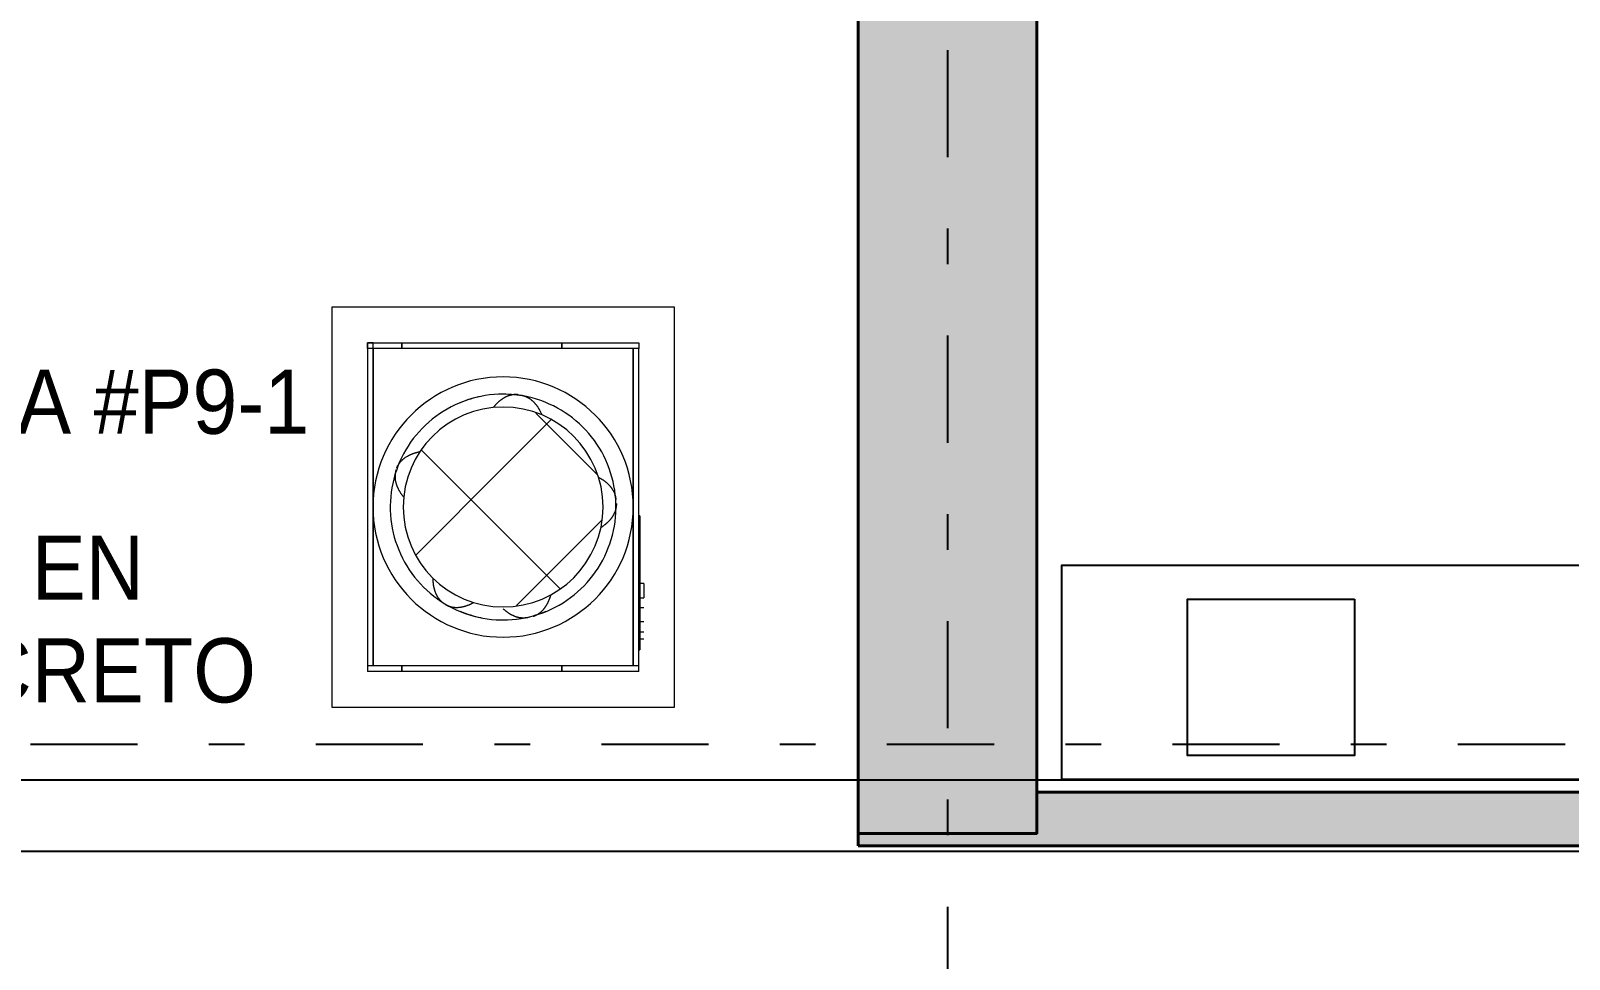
# Model space of a CAD drawing. Header units: millimetres. Extents: x 3781 to 4924, y 1639 to 1721.
# Drawn here: x 4776.64 to 4780.951, y 1649.9 to 1652.501 of the extents above; entities that cross this region are included whole.
import ezdxf

# ---------------------------------------------------------------- set-up
doc = ezdxf.new("R2010")
doc.units = ezdxf.units.MM
doc.linetypes.add('CENTER', pattern=[0.7, 0.3, -0.2, 0, -0.2])
doc.linetypes.add('HIDDEN JT', pattern=[0.0016, 0.001, -0.0006])
for name, color, linetype, lineweight in [('A-DETL-1', 253, 'HIDDEN JT', 9), ('A-FLOR', 251, 'Continuous', 9), ('Estructura', 6, 'Continuous', 40), ('G-ANNO-TEXT-1', 250, 'Continuous', 9), ('M-EQPM', 14, 'Continuous', 18), ('M-EQPM-4', 14, 'Continuous', 9), ('M-EQPM-IDEN', 250, 'Continuous', 9), ('Muro', 4, 'Continuous', 40)]:
    doc.layers.add(name, color=color, linetype=linetype, lineweight=lineweight)
for name, color, linetype in [('A-HATCH CONCRETO', 8, 'Continuous'), ('AMOBLAMIENTO', 1, 'Continuous'), ('AREA PARQUEO', 51, 'Continuous'), ('EJE-ESTRUCTURA', 1, 'CENTER'), ('HACHTCOLUMNA', 250, 'Continuous')]:
    doc.layers.add(name, color=color, linetype=linetype)
doc.styles.add('SansSerif', font='sanss___.ttf', dxfattribs={"width": 0.9, "height": 0.18})
pattern_1 = [(315, (19.284, 54.24), (0.2119906, 0.2119906), []), (45, (19.284, 54.24), (-0.2119906, 0.2119906), [])]

# ---------------------------------------------------------------- blocks, each defined once
blk = doc.blocks.new('Estructura cubierta')
at = {"layer": 'HACHTCOLUMNA'}
h = blk.add_hatch(color=256, dxfattribs=at)
h.paths.add_polyline_path([(1971.2504, -5904.9241), (1971.2504, -5903.4241), (1970.7504, -5903.4241), (1970.7504, -5904.9241)])
h.paths.add_polyline_path([(1977.3528, -5903.4238), (1978.8528, -5903.4238), (1978.8528, -5903.9238), (1977.3528, -5903.9238)])
h.paths.add_polyline_path([(1962.7504, -5904.9241), (1962.7504, -5903.4241), (1962.2504, -5903.4241), (1962.2504, -5904.9241)])
h.paths.add_polyline_path([(1978.248, -5911.9488), (1978.248, -5909.5488), (1978.748, -5909.5488), (1978.748, -5911.9488)])
h.paths.add_polyline_path([(1970.7504, -5909.5488), (1970.7504, -5911.9488), (1971.2504, -5911.9488), (1971.2504, -5909.5488)])
h.paths.add_polyline_path([(1962.2504, -5909.5488), (1962.2504, -5911.9488), (1962.7504, -5911.9488), (1962.7504, -5909.5488)])
h.paths.add_polyline_path([(1978.748, -5859.124), (1978.248, -5859.124), (1978.248, -5857.624), (1978.748, -5857.624)])
h.paths.add_polyline_path([(1971.2504, -5859.124), (1970.7504, -5859.124), (1970.7504, -5857.624), (1971.2504, -5857.624)])
at = {"layer": 'EJE-ESTRUCTURA'}
for p, q in [((1962.5004, -5855.3542), (1962.5004, -5914.9141)), ((1952.7308, -5911.6988), (1984.5332, -5911.6988))]:
    blk.add_line(p, q, dxfattribs=at)
at = {"layer": 'Estructura'}
blk.add_lwpolyline([(1962.2504, -5909.5488), (1962.2504, -5911.9488), (1962.7504, -5911.9488), (1962.7504, -5909.5488)], close=True, dxfattribs=at)
blk = doc.blocks.new('FP_52-NIVEL 09')
at = {"layer": 'M-EQPM', "flags": 128}
blk.add_lwpolyline([(0.3163, -0.0166), (0.316, -0.004), (0.3153, 0.0087), (0.314, 0.0213), (0.3122, 0.0338), (0.31, 0.0462), (0.3072, 0.0586), (0.304, 0.0708), (0.3002, 0.0829), (0.296, 0.0948), (0.2913, 0.1066), (0.2862, 0.1181), (0.2805, 0.1294), (0.2745, 0.1405), (0.268, 0.1514), (0.261, 0.162), (0.2537, 0.1723), (0.2459, 0.1823), (0.2378, 0.1919), (0.2293, 0.2013), (0.2204, 0.2103), (0.2111, 0.2189), (0.2015, 0.2272), (0.1916, 0.235), (0.1814, 0.2425), (0.1709, 0.2495), (0.1601, 0.2562), (0.1491, 0.2623), (0.1378, 0.2681), (0.1263, 0.2734), (0.1146, 0.2782), (0.1027, 0.2825), (0.0907, 0.2864), (0.0785, 0.2898), (0.0662, 0.2927), (0.0538, 0.2951), (0.0413, 0.297), (0.0287, 0.2984), (0.0161, 0.2993), (0.0034, 0.2997), (-0.0092, 0.2995), (-0.0219, 0.2989), (-0.0345, 0.2978), (-0.047, 0.2962), (-0.0595, 0.294), (-0.0719, 0.2914), (-0.0841, 0.2883), (-0.0962, 0.2847), (-0.1082, 0.2806), (-0.12, 0.276), (-0.1316, 0.271), (-0.143, 0.2655), (-0.1542, 0.2596), (-0.1651, 0.2532), (-0.1758, 0.2463), (-0.1861, 0.2391), (-0.1962, 0.2315), (-0.206, 0.2234), (-0.2154, 0.215), (-0.2245, 0.2062), (-0.2332, 0.197), (-0.2416, 0.1875), (-0.2496, 0.1777), (-0.2571, 0.1676), (-0.2643, 0.1571), (-0.271, 0.1464), (-0.2773, 0.1355), (-0.2832, 0.1243), (-0.2886, 0.1128), (-0.2935, 0.1012), (-0.298, 0.0893), (-0.302, 0.0773), (-0.3055, 0.0652), (-0.3086, 0.0529), (-0.3111, 0.0405), (-0.3131, 0.028), (-0.3147, 0.0155), (-0.3157, 0.0029), (-0.3162, -0.0098), (-0.3163, -0.0166)], dxfattribs=at)
at = {"layer": 'M-EQPM-4'}
for p, q in [((0.0293, 0.2633), (0.0283, 0.2625)), ((0.0303, 0.264), (0.0293, 0.2633)), ((0.0313, 0.2648), (0.0303, 0.264)), ((0.0322, 0.2656), (0.0313, 0.2648)), ((0.0332, 0.2663), (0.0322, 0.2656)), ((0.0342, 0.2671), (0.0332, 0.2663)), ((0.0352, 0.2678), (0.0342, 0.2671)), ((0.0362, 0.2685), (0.0352, 0.2678)), ((0.0372, 0.2692), (0.0362, 0.2685)), ((0.0382, 0.2699), (0.0372, 0.2692)), ((0.0392, 0.2706), (0.0382, 0.2699)), ((0.0402, 0.2712), (0.0392, 0.2706)), ((0.0413, 0.2719), (0.0402, 0.2712)), ((0.0423, 0.2725), (0.0413, 0.2719)), ((0.0433, 0.2732), (0.0423, 0.2725)), ((0.0443, 0.2738), (0.0433, 0.2732)), ((0.0453, 0.2744), (0.0443, 0.2738)), ((0.0464, 0.275), (0.0453, 0.2744)), ((0.0474, 0.2756), (0.0464, 0.275)), ((0.0484, 0.2761), (0.0474, 0.2756)), ((0.0495, 0.2767), (0.0484, 0.2761)), ((0.0505, 0.2772), (0.0495, 0.2767)), ((0.0516, 0.2777), (0.0505, 0.2772)), ((0.0526, 0.2782), (0.0516, 0.2777)), ((0.0537, 0.2787), (0.0526, 0.2782)), ((0.0547, 0.2792), (0.0537, 0.2787)), ((0.0558, 0.2797), (0.0547, 0.2792)), ((0.0568, 0.2801), (0.0558, 0.2797)), ((0.0579, 0.2806), (0.0568, 0.2801)), ((0.0589, 0.281), (0.0579, 0.2806)), ((0.06, 0.2814), (0.0589, 0.281)), ((0.061, 0.2818), (0.06, 0.2814)), ((0.0621, 0.2822), (0.061, 0.2818)), ((0.0631, 0.2825), (0.0621, 0.2822)), ((0.0642, 0.2829), (0.0631, 0.2825)), ((0.0652, 0.2832), (0.0642, 0.2829)), ((0.0663, 0.2835), (0.0652, 0.2832)), ((0.0674, 0.2838), (0.0663, 0.2835)), ((0.0684, 0.2841), (0.0674, 0.2838)), ((0.0695, 0.2843), (0.0684, 0.2841)), ((0.0705, 0.2846), (0.0695, 0.2843)), ((0.0716, 0.2848), (0.0705, 0.2846)), ((0.0726, 0.285), (0.0716, 0.2848)), ((0.0737, 0.2852), (0.0726, 0.285)), ((0.0747, 0.2854), (0.0737, 0.2852)), ((0.0758, 0.2856), (0.0747, 0.2854)), ((0.0768, 0.2857), (0.0758, 0.2856)), ((0.0779, 0.2859), (0.0768, 0.2857)), ((0.0789, 0.286), (0.0779, 0.2859)), ((0.08, 0.2861), (0.0789, 0.286)), ((0.081, 0.2862), (0.08, 0.2861)), ((0.082, 0.2862), (0.081, 0.2862)), ((0.0831, 0.2863), (0.082, 0.2862)), ((0.0841, 0.2863), (0.0831, 0.2863)), ((0.0851, 0.2863), (0.0841, 0.2863)), ((0.0862, 0.2863), (0.0851, 0.2863)), ((0.0872, 0.2863), (0.0862, 0.2863)), ((0.0882, 0.2863), (0.0872, 0.2863)), ((0.0892, 0.2862), (0.0882, 0.2863)), ((0.0902, 0.2861), (0.0892, 0.2862)), ((0.0913, 0.286), (0.0902, 0.2861)), ((0.0923, 0.2859), (0.0913, 0.286)), ((0.0933, 0.2858), (0.0923, 0.2859)), ((0.0943, 0.2857), (0.0933, 0.2858)), ((0.0953, 0.2855), (0.0943, 0.2857)), ((0.0962, 0.2853), (0.0953, 0.2855)), ((0.0972, 0.2852), (0.0962, 0.2853)), ((0.0982, 0.2849), (0.0972, 0.2852)), ((0.0992, 0.2847), (0.0982, 0.2849)), ((0.1002, 0.2845), (0.0992, 0.2847)), ((0.1011, 0.2842), (0.1002, 0.2845)), ((0.1021, 0.2839), (0.1011, 0.2842)), ((0.103, 0.2836), (0.1021, 0.2839)), ((0.104, 0.2833), (0.103, 0.2836)), ((0.1086, 0.2817), (0.1095, 0.2813)), ((0.1095, 0.2813), (0.1105, 0.281)), ((0.1105, 0.281), (0.1114, 0.2806)), ((0.1114, 0.2806), (0.1123, 0.2802)), ((0.1123, 0.2802), (0.1132, 0.2797)), ((0.1132, 0.2797), (0.1141, 0.2793)), ((0.1141, 0.2793), (0.115, 0.2789)), ((0.115, 0.2789), (0.1159, 0.2784)), ((0.1159, 0.2784), (0.1168, 0.2779)), ((0.1168, 0.2779), (0.1177, 0.2774)), ((0.1177, 0.2774), (0.1185, 0.2769)), ((0.1185, 0.2769), (0.1194, 0.2763)), ((0.1194, 0.2763), (0.1202, 0.2758)), ((0.1202, 0.2758), (0.1211, 0.2752)), ((0.1211, 0.2752), (0.1219, 0.2747)), ((0.1219, 0.2747), (0.1227, 0.2741)), ((0.1227, 0.2741), (0.1236, 0.2734)), ((0.1236, 0.2734), (0.1244, 0.2728)), ((0.1244, 0.2728), (0.1252, 0.2722)), ((0.1252, 0.2722), (0.126, 0.2715)), ((0.126, 0.2715), (0.1268, 0.2709)), ((0.1268, 0.2709), (0.1275, 0.2702)), ((0.1275, 0.2702), (0.1283, 0.2695)), ((0.1283, 0.2695), (0.1291, 0.2688)), ((0.1291, 0.2688), (0.1298, 0.268)), ((0.1298, 0.268), (0.1306, 0.2673)), ((0.1306, 0.2673), (0.1313, 0.2665)), ((0.1313, 0.2665), (0.132, 0.2658)), ((0.132, 0.2658), (0.1327, 0.265)), ((0.1327, 0.265), (0.1334, 0.2642)), ((0.1334, 0.2642), (0.1341, 0.2634)), ((0.1341, 0.2634), (0.1348, 0.2626)), ((0.1348, 0.2626), (0.1355, 0.2617)), ((0.1355, 0.2617), (0.1362, 0.2609)), ((0.1362, 0.2609), (0.1368, 0.26)), ((0.1368, 0.26), (0.1375, 0.2591)), ((0.1375, 0.2591), (0.1381, 0.2583)), ((0.1381, 0.2583), (0.1388, 0.2574)), ((0.1388, 0.2574), (0.1394, 0.2564)), ((0.1394, 0.2564), (0.14, 0.2555)), ((0.14, 0.2555), (0.1406, 0.2546)), ((0.1406, 0.2546), (0.1412, 0.2536)), ((0.1412, 0.2536), (0.1418, 0.2527)), ((0.1418, 0.2527), (0.1423, 0.2517)), ((0.1423, 0.2517), (0.1429, 0.2507)), ((0.1429, 0.2507), (0.1435, 0.2497)), ((0.1435, 0.2497), (0.144, 0.2487)), ((0.144, 0.2487), (0.1445, 0.2477)), ((0.1445, 0.2477), (0.145, 0.2467)), ((0.145, 0.2467), (0.1456, 0.2457)), ((0.1456, 0.2457), (0.1461, 0.2446)), ((0.1461, 0.2446), (0.1465, 0.2436)), ((0.1465, 0.2436), (0.147, 0.2425)), ((0.147, 0.2425), (0.1475, 0.2415)), ((0.1475, 0.2415), (0.148, 0.2404)), ((0.148, 0.2404), (0.1484, 0.2393)), ((0.1484, 0.2393), (0.1488, 0.2382)), ((0.1488, 0.2382), (0.1493, 0.2371)), ((0.1493, 0.2371), (0.1497, 0.236)), ((0.1497, 0.236), (0.1501, 0.2348)), ((0.1501, 0.2348), (0.1505, 0.2337)), ((0.1505, 0.2337), (0.1509, 0.2326)), ((0.1509, 0.2326), (0.1513, 0.2314)), ((0.1513, 0.2314), (0.1516, 0.2303)), ((0.1516, 0.2303), (0.152, 0.2291)), ((0.152, 0.2291), (0.1523, 0.228)), ((0.1523, 0.228), (0.1527, 0.2268)), ((0.1527, 0.2268), (0.153, 0.2256)), ((0.153, 0.2256), (0.1533, 0.2244)), ((0.1533, 0.2244), (0.1536, 0.2232)), ((0.1536, 0.2232), (0.1539, 0.222)), ((0.1539, 0.222), (0.1542, 0.2208)), ((0.1542, 0.2208), (0.1545, 0.2196)), ((0.1545, 0.2196), (0.1547, 0.2184)), ((0.1547, 0.2184), (0.155, 0.2172)), ((-0.2409, 0.1721), (-0.2399, 0.1726)), ((-0.2399, 0.1726), (-0.2388, 0.173)), ((-0.2388, 0.173), (-0.2378, 0.1734)), ((-0.2378, 0.1734), (-0.2367, 0.1737)), ((-0.2367, 0.1737), (-0.2356, 0.1741)), ((-0.2356, 0.1741), (-0.2346, 0.1745)), ((-0.2346, 0.1745), (-0.2335, 0.1748)), ((-0.2335, 0.1748), (-0.2324, 0.1751)), ((-0.2324, 0.1751), (-0.2313, 0.1754)), ((-0.2313, 0.1754), (-0.2302, 0.1758)), ((-0.2302, 0.1758), (-0.2291, 0.176)), ((-0.2291, 0.176), (-0.2279, 0.1763)), ((-0.2279, 0.1763), (-0.2268, 0.1766)), ((-0.2268, 0.1766), (-0.2257, 0.1769)), ((-0.2257, 0.1769), (-0.2245, 0.1771)), ((-0.2245, 0.1771), (-0.2234, 0.1773)), ((-0.2234, 0.1773), (-0.2222, 0.1776)), ((-0.2222, 0.1776), (-0.221, 0.1778)), ((-0.221, 0.1778), (-0.2199, 0.178)), ((-0.2199, 0.178), (-0.2187, 0.1782)), ((-0.2187, 0.1782), (-0.2175, 0.1783)), ((-0.2175, 0.1783), (-0.2163, 0.1785)), ((-0.2163, 0.1785), (-0.2151, 0.1787)), ((-0.2151, 0.1787), (-0.2139, 0.1788)), ((-0.2139, 0.1788), (-0.2127, 0.1789)), ((-0.2127, 0.1789), (-0.2115, 0.1791)), ((-0.2115, 0.1791), (-0.2103, 0.1792)), ((-0.2103, 0.1792), (-0.2091, 0.1793)), ((-0.2091, 0.1793), (-0.2078, 0.1794)), ((-0.2078, 0.1794), (-0.2066, 0.1794)), ((-0.2066, 0.1794), (-0.2054, 0.1795)), ((-0.2054, 0.1795), (-0.2041, 0.1796)), ((-0.2041, 0.1796), (-0.2029, 0.1796)), ((-0.2029, 0.1796), (-0.2017, 0.1796)), ((-0.2017, 0.1796), (-0.2004, 0.1797)), ((-0.2794, 0.1299), (-0.2796, 0.1289)), ((-0.2791, 0.1309), (-0.2794, 0.1299)), ((-0.2788, 0.1319), (-0.2791, 0.1309)), ((-0.2786, 0.1328), (-0.2788, 0.1319)), ((-0.2782, 0.1338), (-0.2786, 0.1328)), ((-0.2779, 0.1348), (-0.2782, 0.1338)), ((-0.2776, 0.1357), (-0.2779, 0.1348)), ((-0.2772, 0.1367), (-0.2776, 0.1357)), ((-0.2769, 0.1376), (-0.2772, 0.1367)), ((-0.2765, 0.1385), (-0.2769, 0.1376)), ((-0.2761, 0.1394), (-0.2765, 0.1385)), ((-0.2757, 0.1404), (-0.2761, 0.1394)), ((-0.2752, 0.1413), (-0.2757, 0.1404)), ((-0.2748, 0.1421), (-0.2752, 0.1413)), ((-0.2743, 0.143), (-0.2748, 0.1421)), ((-0.2739, 0.1439), (-0.2743, 0.143)), ((-0.2734, 0.1448), (-0.2739, 0.1439)), ((-0.2725, 0.1462), (-0.272, 0.1471)), ((-0.272, 0.1471), (-0.2714, 0.1479)), ((-0.2714, 0.1479), (-0.2709, 0.1488)), ((-0.2709, 0.1488), (-0.2703, 0.1496)), ((-0.2703, 0.1496), (-0.2697, 0.1504)), ((-0.2697, 0.1504), (-0.2691, 0.1512)), ((-0.2691, 0.1512), (-0.2685, 0.152)), ((-0.2685, 0.152), (-0.2679, 0.1528)), ((-0.2679, 0.1528), (-0.2672, 0.1536)), ((-0.2672, 0.1536), (-0.2666, 0.1543)), ((-0.2666, 0.1543), (-0.2659, 0.1551)), ((-0.2659, 0.1551), (-0.2652, 0.1558)), ((-0.2652, 0.1558), (-0.2645, 0.1566)), ((-0.2645, 0.1566), (-0.2638, 0.1573)), ((-0.2638, 0.1573), (-0.2631, 0.158)), ((-0.2631, 0.158), (-0.2623, 0.1587)), ((-0.2623, 0.1587), (-0.2616, 0.1594)), ((-0.2616, 0.1594), (-0.2608, 0.1601)), ((-0.2608, 0.1601), (-0.26, 0.1607)), ((-0.26, 0.1607), (-0.2592, 0.1614)), ((-0.2592, 0.1614), (-0.2584, 0.162)), ((-0.2584, 0.162), (-0.2576, 0.1627)), ((-0.2576, 0.1627), (-0.2568, 0.1633)), ((-0.2568, 0.1633), (-0.2559, 0.1639)), ((-0.2559, 0.1639), (-0.2551, 0.1645)), ((-0.2551, 0.1645), (-0.2542, 0.1651)), ((-0.2542, 0.1651), (-0.2533, 0.1657)), ((-0.2533, 0.1657), (-0.2525, 0.1662)), ((-0.2525, 0.1662), (-0.2515, 0.1668)), ((-0.2515, 0.1668), (-0.2506, 0.1674)), ((-0.2506, 0.1674), (-0.2497, 0.1679)), ((-0.2497, 0.1679), (-0.2488, 0.1684)), ((-0.2488, 0.1684), (-0.2478, 0.1689)), ((-0.2478, 0.1689), (-0.2469, 0.1694)), ((-0.2469, 0.1694), (-0.2459, 0.1699)), ((-0.2459, 0.1699), (-0.2449, 0.1704)), ((-0.2449, 0.1704), (-0.2439, 0.1708)), ((-0.2439, 0.1708), (-0.2429, 0.1713)), ((-0.2429, 0.1713), (-0.2419, 0.1717)), ((-0.2419, 0.1717), (-0.2409, 0.1721)), ((-0.2812, 0.1155), (-0.2813, 0.1144)), ((-0.2813, 0.1144), (-0.2812, 0.1133)), ((-0.2811, 0.1186), (-0.2812, 0.1176)), ((-0.2812, 0.1176), (-0.2812, 0.1165)), ((-0.2812, 0.1165), (-0.2812, 0.1155)), ((-0.2812, 0.1133), (-0.2812, 0.1122)), ((-0.2812, 0.1122), (-0.2812, 0.1112)), ((-0.2812, 0.1112), (-0.2811, 0.1101)), ((-0.281, 0.1197), (-0.2811, 0.1186)), ((-0.2811, 0.1101), (-0.2811, 0.109)), ((-0.2811, 0.109), (-0.281, 0.1079)), ((-0.2809, 0.1207), (-0.281, 0.1197)), ((-0.281, 0.1079), (-0.2809, 0.1068)), ((-0.2808, 0.1218), (-0.2809, 0.1207)), ((-0.2809, 0.1068), (-0.2808, 0.1057)), ((-0.2807, 0.1228), (-0.2808, 0.1218)), ((-0.2808, 0.1057), (-0.2807, 0.1046)), ((-0.2806, 0.1239), (-0.2807, 0.1228)), ((-0.2807, 0.1046), (-0.2805, 0.1035)), ((-0.2804, 0.1249), (-0.2806, 0.1239)), ((-0.2805, 0.1035), (-0.2804, 0.1024)), ((-0.2802, 0.1259), (-0.2804, 0.1249)), ((-0.2804, 0.1024), (-0.2802, 0.1013)), ((-0.28, 0.1269), (-0.2802, 0.1259)), ((-0.2802, 0.1013), (-0.28, 0.1001)), ((-0.2798, 0.1279), (-0.28, 0.1269)), ((-0.28, 0.1001), (-0.2798, 0.099)), ((-0.2796, 0.1289), (-0.2798, 0.1279)), ((-0.2798, 0.099), (-0.2796, 0.0979)), ((-0.2796, 0.0979), (-0.2793, 0.0968)), ((-0.2793, 0.0968), (-0.2791, 0.0957)), ((-0.2791, 0.0957), (-0.2788, 0.0945)), ((-0.2788, 0.0945), (-0.2786, 0.0934)), ((-0.2786, 0.0934), (-0.2783, 0.0923)), ((-0.2783, 0.0923), (-0.278, 0.0912)), ((-0.278, 0.0912), (-0.2776, 0.09)), ((-0.2776, 0.09), (-0.2773, 0.0889)), ((-0.2773, 0.0889), (-0.277, 0.0878)), ((-0.277, 0.0878), (-0.2766, 0.0867)), ((-0.2766, 0.0867), (-0.2762, 0.0855)), ((-0.2762, 0.0855), (-0.2758, 0.0844)), ((-0.2758, 0.0844), (-0.2754, 0.0833)), ((-0.2754, 0.0833), (-0.275, 0.0822)), ((-0.275, 0.0822), (-0.2746, 0.081)), ((-0.2746, 0.081), (-0.2742, 0.0799)), ((-0.2742, 0.0799), (-0.2737, 0.0788)), ((-0.2737, 0.0788), (-0.2732, 0.0777)), ((-0.2732, 0.0777), (-0.2728, 0.0765)), ((-0.2728, 0.0765), (-0.2723, 0.0754)), ((-0.2723, 0.0754), (-0.2718, 0.0743)), ((-0.2718, 0.0743), (-0.2712, 0.0732)), ((-0.2712, 0.0732), (-0.2707, 0.0721)), ((-0.2707, 0.0721), (-0.2702, 0.0709)), ((-0.2702, 0.0709), (-0.2696, 0.0698)), ((-0.2696, 0.0698), (-0.2691, 0.0687)), ((-0.2691, 0.0687), (-0.2685, 0.0676)), ((-0.2685, 0.0676), (-0.2679, 0.0665)), ((0.2801, 0.0102), (0.2792, 0.011)), ((0.281, 0.0094), (0.2801, 0.0102)), ((0.282, 0.0086), (0.281, 0.0094)), ((0.2829, 0.0078), (0.282, 0.0086)), ((0.2838, 0.007), (0.2829, 0.0078)), ((0.2847, 0.0062), (0.2838, 0.007)), ((0.2856, 0.0054), (0.2847, 0.0062)), ((0.2865, 0.0046), (0.2856, 0.0054)), ((0.2873, 0.0038), (0.2865, 0.0046)), ((0.2882, 0.0029), (0.2873, 0.0038)), ((0.2891, 0.0021), (0.2882, 0.0029)), ((0.2899, 0.0012), (0.2891, 0.0021)), ((0.2907, 0.0004), (0.2899, 0.0012)), ((0.2915, -0.0005), (0.2907, 0.0004)), ((0.2923, -0.0013), (0.2915, -0.0005)), ((0.2931, -0.0022), (0.2923, -0.0013)), ((0.2939, -0.003), (0.2931, -0.0022)), ((0.2947, -0.0039), (0.2939, -0.003)), ((0.2955, -0.0048), (0.2947, -0.0039)), ((0.2962, -0.0057), (0.2955, -0.0048)), ((0.2969, -0.0066), (0.2962, -0.0057)), ((0.2977, -0.0075), (0.2969, -0.0066)), ((0.2984, -0.0083), (0.2977, -0.0075)), ((0.2991, -0.0092), (0.2984, -0.0083)), ((0.2997, -0.0102), (0.2991, -0.0092)), ((0.3004, -0.0111), (0.2997, -0.0102)), ((0.3011, -0.012), (0.3004, -0.0111)), ((0.3017, -0.0129), (0.3011, -0.012)), ((0.3024, -0.0138), (0.3017, -0.0129)), ((0.303, -0.0147), (0.3024, -0.0138)), ((0.3036, -0.0157), (0.303, -0.0147)), ((0.3042, -0.0166), (0.3036, -0.0157))]:
    blk.add_line(p, q, dxfattribs=at)
blk = doc.blocks.new('FP_53-NIVEL 09')
at = {"layer": 'M-EQPM', "flags": 128}
blk.add_lwpolyline([(-0.3163, -0.0166), (-0.316, -0.0293), (-0.3153, -0.0419), (-0.314, -0.0545), (-0.3122, -0.067), (-0.31, -0.0794), (-0.3072, -0.0918), (-0.304, -0.104), (-0.3002, -0.1161), (-0.296, -0.128), (-0.2913, -0.1398), (-0.2862, -0.1513), (-0.2805, -0.1627), (-0.2745, -0.1738), (-0.268, -0.1846), (-0.261, -0.1952), (-0.2537, -0.2055), (-0.2459, -0.2155), (-0.2378, -0.2252), (-0.2293, -0.2345), (-0.2204, -0.2435), (-0.2111, -0.2521), (-0.2015, -0.2604), (-0.1916, -0.2682), (-0.1814, -0.2757), (-0.1709, -0.2828), (-0.1601, -0.2894), (-0.1491, -0.2956), (-0.1378, -0.3013), (-0.1263, -0.3066), (-0.1146, -0.3114), (-0.1027, -0.3158), (-0.0907, -0.3196), (-0.0785, -0.323), (-0.0662, -0.3259), (-0.0538, -0.3283), (-0.0413, -0.3302), (-0.0287, -0.3316), (-0.0161, -0.3325), (-0.0034, -0.3329), (0.0092, -0.3328), (0.0219, -0.3321), (0.0345, -0.331), (0.047, -0.3294), (0.0595, -0.3273), (0.0719, -0.3246), (0.0841, -0.3215), (0.0962, -0.3179), (0.1082, -0.3138), (0.12, -0.3092), (0.1316, -0.3042), (0.143, -0.2987), (0.1542, -0.2928), (0.1651, -0.2864), (0.1758, -0.2796), (0.1861, -0.2723), (0.1962, -0.2647), (0.206, -0.2566), (0.2154, -0.2482), (0.2245, -0.2394), (0.2332, -0.2303), (0.2416, -0.2208), (0.2496, -0.2109), (0.2571, -0.2008), (0.2643, -0.1904), (0.271, -0.1797), (0.2773, -0.1687), (0.2832, -0.1575), (0.2886, -0.146), (0.2935, -0.1344), (0.298, -0.1226), (0.302, -0.1106), (0.3055, -0.0984), (0.3086, -0.0861), (0.3111, -0.0737), (0.3131, -0.0612), (0.3147, -0.0487), (0.3157, -0.0361), (0.3162, -0.0234), (0.3163, -0.0166)], dxfattribs=at)
at = {"layer": 'M-EQPM-4'}
for p, q in [((-0.3039, -0.0434), (-0.3034, -0.0424)), ((-0.3034, -0.0424), (-0.3029, -0.0414)), ((-0.3029, -0.0414), (-0.3023, -0.0404)), ((-0.3023, -0.0404), (-0.3018, -0.0394)), ((-0.3018, -0.0394), (-0.3013, -0.0384)), ((-0.3013, -0.0384), (-0.3007, -0.0374)), ((-0.3007, -0.0374), (-0.3001, -0.0364)), ((-0.3001, -0.0364), (-0.2995, -0.0354)), ((-0.2995, -0.0354), (-0.2989, -0.0344)), ((-0.2989, -0.0344), (-0.2983, -0.0335)), ((-0.2983, -0.0335), (-0.2977, -0.0325)), ((-0.2977, -0.0325), (-0.2971, -0.0315)), ((-0.2971, -0.0315), (-0.2964, -0.0306)), ((-0.2964, -0.0306), (-0.2957, -0.0296)), ((-0.2957, -0.0296), (-0.295, -0.0286)), ((-0.295, -0.0286), (-0.2944, -0.0277)), ((-0.2944, -0.0277), (-0.2936, -0.0267)), ((-0.2936, -0.0267), (-0.2929, -0.0258)), ((-0.2929, -0.0258), (-0.2922, -0.0249)), ((-0.2922, -0.0249), (-0.2914, -0.0239)), ((-0.2914, -0.0239), (-0.2907, -0.023)), ((-0.2907, -0.023), (-0.2899, -0.0221)), ((-0.2899, -0.0221), (-0.2892, -0.0211)), ((-0.2892, -0.0211), (-0.2884, -0.0202)), ((-0.2884, -0.0202), (-0.2876, -0.0193)), ((-0.2876, -0.0193), (-0.2868, -0.0184)), ((-0.2868, -0.0184), (-0.2859, -0.0175)), ((-0.2859, -0.0175), (-0.2851, -0.0166)), ((0.3047, -0.0176), (0.3042, -0.0166)), ((0.3053, -0.0185), (0.3047, -0.0176)), ((0.3059, -0.0195), (0.3053, -0.0185)), ((0.3064, -0.0204), (0.3059, -0.0195)), ((0.3069, -0.0214), (0.3064, -0.0204)), ((0.3074, -0.0224), (0.3069, -0.0214)), ((0.3079, -0.0233), (0.3074, -0.0224)), ((0.3084, -0.0243), (0.3079, -0.0233)), ((0.3089, -0.0253), (0.3084, -0.0243)), ((0.3093, -0.0263), (0.3089, -0.0253)), ((0.3097, -0.0272), (0.3093, -0.0263)), ((0.3102, -0.0282), (0.3097, -0.0272)), ((0.3106, -0.0292), (0.3102, -0.0282)), ((0.3109, -0.0302), (0.3106, -0.0292)), ((0.3113, -0.0312), (0.3109, -0.0302)), ((0.3116, -0.0322), (0.3113, -0.0312)), ((0.312, -0.0332), (0.3116, -0.0322)), ((0.3123, -0.0342), (0.312, -0.0332)), ((0.3126, -0.0352), (0.3123, -0.0342)), ((0.3129, -0.0362), (0.3126, -0.0352)), ((0.3131, -0.0372), (0.3129, -0.0362)), ((0.3134, -0.0382), (0.3131, -0.0372)), ((0.3136, -0.0392), (0.3134, -0.0382)), ((0.3138, -0.0402), (0.3136, -0.0392)), ((0.314, -0.0412), (0.3138, -0.0402)), ((0.3142, -0.0422), (0.314, -0.0412)), ((0.3144, -0.0432), (0.3142, -0.0422)), ((-0.3111, -0.0708), (-0.311, -0.0698)), ((-0.3111, -0.0718), (-0.3111, -0.0708)), ((-0.3111, -0.0728), (-0.3111, -0.0718)), ((-0.3111, -0.0738), (-0.3111, -0.0728)), ((-0.3111, -0.0748), (-0.3111, -0.0738)), ((-0.3111, -0.0758), (-0.3111, -0.0748)), ((-0.311, -0.0768), (-0.3111, -0.0758)), ((-0.311, -0.0688), (-0.3109, -0.0678)), ((-0.311, -0.0698), (-0.311, -0.0688)), ((-0.311, -0.0778), (-0.311, -0.0768)), ((-0.3109, -0.0788), (-0.311, -0.0778)), ((-0.3109, -0.0678), (-0.3108, -0.0667)), ((-0.3108, -0.0798), (-0.3109, -0.0788)), ((-0.3108, -0.0667), (-0.3106, -0.0657)), ((-0.3107, -0.0808), (-0.3108, -0.0798)), ((-0.3105, -0.0818), (-0.3107, -0.0808)), ((-0.3106, -0.0657), (-0.3105, -0.0647)), ((-0.3105, -0.0647), (-0.3104, -0.0637)), ((-0.3104, -0.0828), (-0.3105, -0.0818)), ((-0.3104, -0.0637), (-0.3102, -0.0627)), ((-0.3102, -0.0838), (-0.3104, -0.0828)), ((-0.3102, -0.0627), (-0.31, -0.0616)), ((-0.31, -0.0848), (-0.3102, -0.0838)), ((-0.31, -0.0616), (-0.3098, -0.0606)), ((-0.3098, -0.0857), (-0.31, -0.0848)), ((-0.3098, -0.0606), (-0.3096, -0.0596)), ((-0.3096, -0.0596), (-0.3093, -0.0586)), ((-0.3093, -0.0586), (-0.3091, -0.0576)), ((-0.3091, -0.0576), (-0.3088, -0.0565)), ((-0.3088, -0.0565), (-0.3085, -0.0555)), ((-0.3085, -0.0555), (-0.3082, -0.0545)), ((-0.3082, -0.0545), (-0.3079, -0.0535)), ((-0.3079, -0.0535), (-0.3076, -0.0525)), ((-0.3076, -0.0525), (-0.3072, -0.0514)), ((-0.3072, -0.0514), (-0.3069, -0.0504)), ((-0.3069, -0.0504), (-0.3065, -0.0494)), ((-0.3065, -0.0494), (-0.3061, -0.0484)), ((-0.3061, -0.0484), (-0.3057, -0.0474)), ((-0.3057, -0.0474), (-0.3052, -0.0464)), ((-0.3052, -0.0464), (-0.3048, -0.0454)), ((-0.3048, -0.0454), (-0.3043, -0.0444)), ((-0.3043, -0.0444), (-0.3039, -0.0434)), ((0.3067, -0.086), (0.3062, -0.0869)), ((0.3072, -0.0851), (0.3067, -0.086)), ((0.3077, -0.0842), (0.3072, -0.0851)), ((0.3081, -0.0833), (0.3077, -0.0842)), ((0.3086, -0.0824), (0.3081, -0.0833)), ((0.309, -0.0815), (0.3086, -0.0824)), ((0.3094, -0.0805), (0.309, -0.0815)), ((0.3098, -0.0796), (0.3094, -0.0805)), ((0.3102, -0.0787), (0.3098, -0.0796)), ((0.3106, -0.0777), (0.3102, -0.0787)), ((0.3109, -0.0768), (0.3106, -0.0777)), ((0.3112, -0.0758), (0.3109, -0.0768)), ((0.3115, -0.0749), (0.3112, -0.0758)), ((0.3118, -0.0739), (0.3115, -0.0749)), ((0.3121, -0.0729), (0.3118, -0.0739)), ((0.3124, -0.072), (0.3121, -0.0729)), ((0.3126, -0.071), (0.3124, -0.072)), ((0.3128, -0.07), (0.3126, -0.071)), ((0.3131, -0.069), (0.3128, -0.07)), ((0.3132, -0.0681), (0.3131, -0.069)), ((0.3134, -0.0671), (0.3132, -0.0681)), ((0.3145, -0.0442), (0.3144, -0.0432)), ((0.3146, -0.0452), (0.3145, -0.0442)), ((0.3148, -0.0462), (0.3146, -0.0452)), ((0.3146, -0.0591), (0.3147, -0.0581)), ((0.3147, -0.0581), (0.3148, -0.0571)), ((0.3148, -0.0472), (0.3148, -0.0462)), ((0.3149, -0.0482), (0.3148, -0.0472)), ((0.3148, -0.0571), (0.3149, -0.0561)), ((0.315, -0.0492), (0.3149, -0.0482)), ((0.3149, -0.0561), (0.315, -0.0551)), ((0.315, -0.0502), (0.315, -0.0492)), ((0.315, -0.0512), (0.315, -0.0502)), ((0.315, -0.0522), (0.315, -0.0512)), ((0.315, -0.0532), (0.315, -0.0522)), ((0.315, -0.0542), (0.315, -0.0532)), ((0.315, -0.0551), (0.315, -0.0542)), ((-0.3064, -0.0998), (-0.3061, -0.1007)), ((-0.3061, -0.1007), (-0.3058, -0.1017)), ((-0.3058, -0.1017), (-0.3055, -0.1026)), ((-0.3055, -0.1026), (-0.3051, -0.1036)), ((-0.3051, -0.1036), (-0.3048, -0.1045)), ((-0.3048, -0.1045), (-0.3044, -0.1055)), ((-0.3044, -0.1055), (-0.3041, -0.1064)), ((-0.3041, -0.1064), (-0.3037, -0.1073)), ((-0.3037, -0.1073), (-0.3033, -0.1082)), ((-0.3033, -0.1082), (-0.3028, -0.1091)), ((-0.3028, -0.1091), (-0.3024, -0.11)), ((-0.3024, -0.11), (-0.3019, -0.1109)), ((-0.3019, -0.1109), (-0.3014, -0.1118)), ((-0.3014, -0.1118), (-0.3009, -0.1127)), ((-0.3009, -0.1127), (-0.3004, -0.1136)), ((-0.3004, -0.1136), (-0.2999, -0.1145)), ((-0.2999, -0.1145), (-0.2993, -0.1153)), ((-0.2993, -0.1153), (-0.2988, -0.1162)), ((-0.2988, -0.1162), (-0.2982, -0.117)), ((-0.2982, -0.117), (-0.2976, -0.1179)), ((-0.2976, -0.1179), (-0.297, -0.1187)), ((-0.297, -0.1187), (-0.2964, -0.1195)), ((-0.2964, -0.1195), (-0.2957, -0.1204)), ((-0.2957, -0.1204), (-0.2951, -0.1212)), ((-0.2951, -0.1212), (-0.2944, -0.122)), ((-0.2944, -0.122), (-0.2937, -0.1228)), ((-0.2937, -0.1228), (-0.293, -0.1236)), ((-0.293, -0.1236), (-0.2923, -0.1243)), ((-0.2923, -0.1243), (-0.2916, -0.1251)), ((-0.2916, -0.1251), (-0.2909, -0.1259)), ((-0.2909, -0.1259), (-0.2901, -0.1266)), ((-0.2901, -0.1266), (-0.2893, -0.1274)), ((-0.2893, -0.1274), (-0.2885, -0.1281)), ((-0.2885, -0.1281), (-0.2877, -0.1289)), ((-0.2877, -0.1289), (-0.2869, -0.1296)), ((0.26, -0.1243), (0.2588, -0.1248)), ((0.2611, -0.1238), (0.26, -0.1243)), ((0.2622, -0.1233), (0.2611, -0.1238)), ((0.2634, -0.1228), (0.2622, -0.1233)), ((0.2645, -0.1223), (0.2634, -0.1228)), ((0.2656, -0.1218), (0.2645, -0.1223)), ((0.2667, -0.1212), (0.2656, -0.1218)), ((0.2678, -0.1207), (0.2667, -0.1212)), ((0.2689, -0.1201), (0.2678, -0.1207)), ((0.27, -0.1196), (0.2689, -0.1201)), ((0.271, -0.119), (0.27, -0.1196)), ((0.2721, -0.1184), (0.271, -0.119)), ((0.2732, -0.1178), (0.2721, -0.1184)), ((0.2742, -0.1172), (0.2732, -0.1178)), ((0.2752, -0.1166), (0.2742, -0.1172)), ((0.2763, -0.116), (0.2752, -0.1166)), ((0.2773, -0.1154), (0.2763, -0.116)), ((0.2783, -0.1148), (0.2773, -0.1154)), ((0.2793, -0.1141), (0.2783, -0.1148)), ((0.2803, -0.1135), (0.2793, -0.1141)), ((0.2812, -0.1128), (0.2803, -0.1135)), ((0.2822, -0.1122), (0.2812, -0.1128)), ((0.2831, -0.1115), (0.2822, -0.1122)), ((0.2841, -0.1108), (0.2831, -0.1115)), ((0.285, -0.1101), (0.2841, -0.1108)), ((0.2859, -0.1095), (0.285, -0.1101)), ((0.2868, -0.1087), (0.2859, -0.1095)), ((0.2877, -0.108), (0.2868, -0.1087)), ((0.2886, -0.1073), (0.2877, -0.108)), ((0.2895, -0.1066), (0.2886, -0.1073)), ((0.2903, -0.1059), (0.2895, -0.1066)), ((0.2912, -0.1051), (0.2903, -0.1059)), ((0.292, -0.1044), (0.2912, -0.1051)), ((0.2928, -0.1036), (0.292, -0.1044)), ((0.2936, -0.1028), (0.2928, -0.1036)), ((0.2944, -0.1021), (0.2936, -0.1028)), ((0.2952, -0.1013), (0.2944, -0.1021)), ((0.296, -0.1005), (0.2952, -0.1013)), ((0.2967, -0.0997), (0.296, -0.1005)), ((0.2975, -0.0989), (0.2967, -0.0997)), ((0.2982, -0.0981), (0.2975, -0.0989)), ((0.2989, -0.0973), (0.2982, -0.0981)), ((0.2996, -0.0964), (0.2989, -0.0973)), ((0.3003, -0.0956), (0.2996, -0.0964)), ((0.3009, -0.0948), (0.3003, -0.0956)), ((0.3016, -0.0939), (0.3009, -0.0948)), ((0.3022, -0.0931), (0.3016, -0.0939)), ((0.3028, -0.0922), (0.3022, -0.0931)), ((0.3034, -0.0914), (0.3028, -0.0922)), ((0.304, -0.0905), (0.3034, -0.0914)), ((0.3046, -0.0896), (0.304, -0.0905)), ((0.3051, -0.0887), (0.3046, -0.0896)), ((0.3057, -0.0878), (0.3051, -0.0887)), ((0.3062, -0.0869), (0.3057, -0.0878)), ((-0.2869, -0.1296), (-0.2861, -0.1303)), ((-0.2861, -0.1303), (-0.2853, -0.131)), ((-0.2853, -0.131), (-0.2844, -0.1317)), ((-0.2844, -0.1317), (-0.2835, -0.1324)), ((-0.2835, -0.1324), (-0.2827, -0.1331)), ((-0.2827, -0.1331), (-0.2818, -0.1337)), ((-0.2818, -0.1337), (-0.2809, -0.1344)), ((-0.2809, -0.1344), (-0.2799, -0.135)), ((-0.2799, -0.135), (-0.279, -0.1357)), ((-0.279, -0.1357), (-0.2781, -0.1363)), ((-0.2781, -0.1363), (-0.2771, -0.1369)), ((-0.2771, -0.1369), (-0.2762, -0.1376)), ((-0.2762, -0.1376), (-0.2752, -0.1382)), ((-0.2752, -0.1382), (-0.2742, -0.1388)), ((-0.2742, -0.1388), (-0.2732, -0.1393)), ((-0.2732, -0.1393), (-0.2722, -0.1399)), ((-0.2722, -0.1399), (-0.2712, -0.1405)), ((-0.2712, -0.1405), (-0.2701, -0.141)), ((-0.2701, -0.141), (-0.2691, -0.1416)), ((-0.2691, -0.1416), (-0.2681, -0.1421)), ((-0.2681, -0.1421), (-0.267, -0.1427)), ((-0.267, -0.1427), (-0.2659, -0.1432)), ((-0.2659, -0.1432), (-0.2648, -0.1437)), ((-0.2648, -0.1437), (-0.2638, -0.1442)), ((-0.2638, -0.1442), (-0.2627, -0.1447)), ((-0.2627, -0.1447), (-0.2616, -0.1451)), ((-0.2616, -0.1451), (-0.2604, -0.1456)), ((-0.2604, -0.1456), (-0.2593, -0.1461)), ((-0.2593, -0.1461), (-0.2582, -0.1465)), ((-0.2582, -0.1465), (-0.2571, -0.147)), ((-0.2571, -0.147), (-0.2559, -0.1474)), ((-0.2559, -0.1474), (-0.2548, -0.1478)), ((-0.2548, -0.1478), (-0.2536, -0.1482)), ((-0.2536, -0.1482), (-0.2524, -0.1486)), ((-0.2524, -0.1486), (-0.2513, -0.149)), ((-0.2513, -0.149), (-0.2501, -0.1494)), ((-0.2501, -0.1494), (-0.2489, -0.1498)), ((-0.2489, -0.1498), (-0.2477, -0.1502)), ((-0.2477, -0.1502), (-0.2465, -0.1505)), ((-0.0568, -0.2922), (-0.0575, -0.2912)), ((-0.0561, -0.2932), (-0.0568, -0.2922)), ((-0.0554, -0.2943), (-0.0561, -0.2932)), ((-0.0547, -0.2953), (-0.0554, -0.2943)), ((-0.054, -0.2963), (-0.0547, -0.2953)), ((-0.0532, -0.2973), (-0.054, -0.2963)), ((-0.0525, -0.2982), (-0.0532, -0.2973)), ((-0.0518, -0.2992), (-0.0525, -0.2982)), ((-0.051, -0.3002), (-0.0518, -0.2992)), ((-0.0503, -0.3011), (-0.051, -0.3002)), ((-0.0495, -0.3021), (-0.0503, -0.3011)), ((0.0713, -0.3023), (0.072, -0.3014)), ((0.072, -0.3014), (0.0727, -0.3004)), ((0.0727, -0.3004), (0.0734, -0.2994)), ((0.0734, -0.2994), (0.0741, -0.2985)), ((0.0741, -0.2985), (0.0748, -0.2975)), ((0.0748, -0.2975), (0.0755, -0.2965)), ((0.0755, -0.2965), (0.0761, -0.2954)), ((0.0761, -0.2954), (0.0768, -0.2944)), ((0.0768, -0.2944), (0.0775, -0.2934)), ((0.0775, -0.2934), (0.0781, -0.2923)), ((0.0781, -0.2923), (0.0787, -0.2913)), ((0.0787, -0.2913), (0.0794, -0.2902)), ((0.0794, -0.2902), (0.08, -0.2891)), ((0.08, -0.2891), (0.0806, -0.288)), ((0.0806, -0.288), (0.0812, -0.287)), ((0.0812, -0.287), (0.0818, -0.2859)), ((0.0818, -0.2859), (0.0824, -0.2848)), ((-0.0487, -0.303), (-0.0495, -0.3021)), ((-0.048, -0.3039), (-0.0487, -0.303)), ((-0.0472, -0.3049), (-0.048, -0.3039)), ((-0.0464, -0.3058), (-0.0472, -0.3049)), ((-0.0456, -0.3066), (-0.0464, -0.3058)), ((-0.0448, -0.3075), (-0.0456, -0.3066)), ((-0.044, -0.3084), (-0.0448, -0.3075)), ((-0.0432, -0.3093), (-0.044, -0.3084)), ((-0.0424, -0.3101), (-0.0432, -0.3093)), ((-0.0415, -0.3109), (-0.0424, -0.3101)), ((-0.0407, -0.3118), (-0.0415, -0.3109)), ((-0.0399, -0.3126), (-0.0407, -0.3118)), ((-0.039, -0.3134), (-0.0399, -0.3126)), ((-0.0382, -0.3141), (-0.039, -0.3134)), ((-0.0373, -0.3149), (-0.0382, -0.3141)), ((-0.0365, -0.3157), (-0.0373, -0.3149)), ((-0.0356, -0.3164), (-0.0365, -0.3157)), ((-0.0347, -0.3171), (-0.0356, -0.3164)), ((-0.0338, -0.3179), (-0.0347, -0.3171)), ((-0.0329, -0.3186), (-0.0338, -0.3179)), ((-0.0321, -0.3192), (-0.0329, -0.3186)), ((-0.0312, -0.3199), (-0.0321, -0.3192)), ((-0.0303, -0.3206), (-0.0312, -0.3199)), ((-0.0294, -0.3212), (-0.0303, -0.3206)), ((-0.0285, -0.3219), (-0.0294, -0.3212)), ((-0.0275, -0.3225), (-0.0285, -0.3219)), ((-0.0266, -0.3231), (-0.0275, -0.3225)), ((-0.0257, -0.3237), (-0.0266, -0.3231)), ((-0.0248, -0.3242), (-0.0257, -0.3237)), ((-0.0238, -0.3248), (-0.0248, -0.3242)), ((-0.0229, -0.3253), (-0.0238, -0.3248)), ((-0.022, -0.3259), (-0.0229, -0.3253)), ((-0.021, -0.3264), (-0.022, -0.3259)), ((-0.0201, -0.3269), (-0.021, -0.3264)), ((-0.0191, -0.3273), (-0.0201, -0.3269)), ((-0.0182, -0.3278), (-0.0191, -0.3273)), ((-0.0172, -0.3282), (-0.0182, -0.3278)), ((-0.0162, -0.3287), (-0.0172, -0.3282)), ((-0.0153, -0.3291), (-0.0162, -0.3287)), ((-0.0143, -0.3295), (-0.0153, -0.3291)), ((-0.0133, -0.3299), (-0.0143, -0.3295)), ((-0.0124, -0.3302), (-0.0133, -0.3299)), ((-0.0114, -0.3306), (-0.0124, -0.3302)), ((-0.0104, -0.3309), (-0.0114, -0.3306)), ((-0.0094, -0.3312), (-0.0104, -0.3309)), ((-0.0084, -0.3315), (-0.0094, -0.3312)), ((-0.0075, -0.3318), (-0.0084, -0.3315)), ((-0.0065, -0.3321), (-0.0075, -0.3318)), ((-0.0055, -0.3323), (-0.0065, -0.3321)), ((-0.0045, -0.3325), (-0.0055, -0.3323)), ((-0.0035, -0.3328), (-0.0045, -0.3325)), ((-0.0025, -0.3329), (-0.0035, -0.3328)), ((-0.0015, -0.3331), (-0.0025, -0.3329)), ((-0.0005, -0.3333), (-0.0015, -0.3331)), ((0.0005, -0.3334), (-0.0005, -0.3333)), ((0.0015, -0.3335), (0.0005, -0.3334)), ((0.0025, -0.3337), (0.0015, -0.3335)), ((0.0035, -0.3337), (0.0025, -0.3337)), ((0.0045, -0.3338), (0.0035, -0.3337)), ((0.0055, -0.3339), (0.0045, -0.3338)), ((0.0065, -0.3339), (0.0055, -0.3339)), ((0.0075, -0.3339), (0.0065, -0.3339)), ((0.0085, -0.3339), (0.0075, -0.3339)), ((0.0095, -0.3339), (0.0085, -0.3339)), ((0.0208, -0.3334), (0.0218, -0.3333)), ((0.0218, -0.3333), (0.0228, -0.3332)), ((0.0228, -0.3332), (0.0238, -0.3331)), ((0.0238, -0.3331), (0.0247, -0.3329)), ((0.0247, -0.3329), (0.0257, -0.3328)), ((0.0257, -0.3328), (0.0267, -0.3326)), ((0.0267, -0.3326), (0.0277, -0.3324)), ((0.0277, -0.3324), (0.0287, -0.3322)), ((0.0287, -0.3322), (0.0297, -0.332)), ((0.0297, -0.332), (0.0306, -0.3318)), ((0.0306, -0.3318), (0.0316, -0.3315)), ((0.0316, -0.3315), (0.0326, -0.3312)), ((0.0326, -0.3312), (0.0336, -0.3309)), ((0.0336, -0.3309), (0.0345, -0.3306)), ((0.0345, -0.3306), (0.0355, -0.3303)), ((0.0355, -0.3303), (0.0364, -0.33)), ((0.0364, -0.33), (0.0374, -0.3296)), ((0.0374, -0.3296), (0.0383, -0.3292)), ((0.0383, -0.3292), (0.0393, -0.3288)), ((0.0393, -0.3288), (0.0402, -0.3284)), ((0.0402, -0.3284), (0.0412, -0.328)), ((0.0412, -0.328), (0.0421, -0.3275)), ((0.0421, -0.3275), (0.043, -0.3271)), ((0.043, -0.3271), (0.044, -0.3266)), ((0.044, -0.3266), (0.0449, -0.3261)), ((0.0449, -0.3261), (0.0458, -0.3256)), ((0.0458, -0.3256), (0.0467, -0.325)), ((0.0467, -0.325), (0.0476, -0.3245)), ((0.0476, -0.3245), (0.0485, -0.3239)), ((0.0485, -0.3239), (0.0494, -0.3234)), ((0.0494, -0.3234), (0.0503, -0.3228)), ((0.0503, -0.3228), (0.0512, -0.3222)), ((0.0512, -0.3222), (0.0521, -0.3215)), ((0.0521, -0.3215), (0.053, -0.3209)), ((0.053, -0.3209), (0.0538, -0.3202)), ((0.0538, -0.3202), (0.0547, -0.3196)), ((0.0547, -0.3196), (0.0556, -0.3189)), ((0.0556, -0.3189), (0.0564, -0.3182)), ((0.0564, -0.3182), (0.0573, -0.3175)), ((0.0573, -0.3175), (0.0581, -0.3167)), ((0.0581, -0.3167), (0.0589, -0.316)), ((0.0589, -0.316), (0.0598, -0.3153)), ((0.0598, -0.3153), (0.0606, -0.3145)), ((0.0606, -0.3145), (0.0614, -0.3137)), ((0.0614, -0.3137), (0.0622, -0.3129)), ((0.0622, -0.3129), (0.063, -0.3121)), ((0.063, -0.3121), (0.0638, -0.3113)), ((0.0638, -0.3113), (0.0646, -0.3104)), ((0.0646, -0.3104), (0.0654, -0.3096)), ((0.0654, -0.3096), (0.0661, -0.3087)), ((0.0661, -0.3087), (0.0669, -0.3078)), ((0.0669, -0.3078), (0.0676, -0.307)), ((0.0676, -0.307), (0.0684, -0.3061)), ((0.0684, -0.3061), (0.0691, -0.3051)), ((0.0691, -0.3051), (0.0699, -0.3042)), ((0.0699, -0.3042), (0.0706, -0.3033)), ((0.0706, -0.3033), (0.0713, -0.3023))]:
    blk.add_line(p, q, dxfattribs=at)
blk = doc.blocks.new('HVAC_Outdoor_Units_Sgl_PUHY_Mitsubishi - PUHY-P72THMU-A-2054941-NIVEL 09')
at = {"layer": 'M-EQPM-4'}
h = blk.add_hatch(dxfattribs=at)
h.set_pattern_fill('FP_1', color=256, style=0, pattern_type=2)
h.set_pattern_definition(pattern_1)
h.paths.add_polyline_path([(-0.28, -0.0166), (0.28, -0.0166), (0.2739, 0.0416), (0.2545, 0.0995), (0.2265, 0.148), (0.1874, 0.1915), (0.14, 0.2259), (0.0865, 0.2497), (0.0293, 0.2619), (-0.0293, 0.2619), (-0.0865, 0.2497), (-0.14, 0.2259), (-0.1874, 0.1915), (-0.2265, 0.148), (-0.2558, 0.0973), (-0.2739, 0.0416)])
h = blk.add_hatch(dxfattribs=at)
h.set_pattern_fill('FP_1', color=256, style=0, pattern_type=2)
h.set_pattern_definition(pattern_1)
h.paths.add_polyline_path([(-0.28, -0.0166), (-0.2739, -0.0748), (-0.2558, -0.1305), (-0.2265, -0.1812), (-0.1874, -0.2247), (-0.14, -0.2591), (-0.0865, -0.2829), (-0.0293, -0.2951), (0.0293, -0.2951), (0.0865, -0.2829), (0.14, -0.2591), (0.1874, -0.2247), (0.2265, -0.1812), (0.2558, -0.1305), (0.2739, -0.0748), (0.28, -0.0166), (-0.2414, -0.0166)])
at = {"layer": 'M-EQPM'}
for p, q in [((-0.4604, 0.2676), (-0.4604, 0.3636)), ((-0.4444, 0.3636), (-0.4604, 0.3636)), ((-0.4444, 0.3636), (-0.4444, 0.2676)), ((0.4604, 0.3636), (-0.4444, 0.3636)), ((-0.4444, 0.3636), (-0.4444, 0.3476)), ((-0.4444, 0.3476), (0.4604, 0.3476)), ((0.4444, 0.3476), (-0.4444, 0.3476)), ((-0.4444, 0.3476), (-0.4444, -0.3808)), ((0.4444, 0.2676), (0.4444, 0.3636)), ((0.4444, 0.3636), (0.4604, 0.3636)), ((0.4444, -0.3808), (0.4444, 0.3476)), ((0.4604, 0.3636), (0.4604, 0.2676)), ((0.4604, 0.3476), (0.4604, 0.3636)), ((-0.4604, 0.2676), (-0.4444, 0.2676)), ((-0.4604, -0.1808), (-0.4604, 0.2676)), ((-0.4444, 0.2676), (-0.4604, 0.2676)), ((-0.4444, 0.2676), (-0.4444, -0.1808)), ((0.4604, 0.2676), (0.4444, 0.2676)), ((0.4444, -0.1808), (0.4444, 0.2676)), ((0.4444, 0.2676), (0.4604, 0.2676)), ((0.4604, 0.2676), (0.4604, -0.1808)), ((-0.4604, -0.3968), (-0.4604, -0.1808)), ((-0.4444, -0.1808), (-0.4604, -0.1808)), ((-0.4604, -0.1808), (-0.4444, -0.1808)), ((-0.4444, -0.1808), (-0.4444, -0.3968)), ((0.4444, -0.3968), (0.4444, -0.1808)), ((0.4444, -0.1808), (0.4604, -0.1808)), ((0.4604, -0.1808), (0.4444, -0.1808)), ((0.4604, -0.1808), (0.4604, -0.3968)), ((0.4444, -0.3808), (-0.4444, -0.3808)), ((-0.4444, -0.3808), (-0.4444, -0.3968)), ((-0.4444, -0.3808), (0.4444, -0.3808)), ((0.4444, -0.3968), (0.4444, -0.3808)), ((-0.4604, -0.3968), (-0.4444, -0.3968)), ((-0.4444, -0.3968), (0.4444, -0.3968)), ((-0.4004, -0.3968), (-0.4004, -0.3998)), ((-0.4004, -0.3968), (-0.4004, -0.3998)), ((-0.3604, -0.3998), (-0.4004, -0.3998)), ((-0.3696, -0.3998), (-0.3696, -0.4109)), ((-0.065, -0.3998), (-0.3604, -0.3998)), ((-0.3506, -0.4109), (-0.3506, -0.3998)), ((-0.3207, -0.3998), (-0.3207, -0.4109)), ((-0.2826, -0.4109), (-0.2826, -0.3998)), ((-0.2542, -0.3998), (-0.2542, -0.4109)), ((-0.2342, -0.4109), (-0.2542, -0.4109)), ((-0.2142, -0.4109), (-0.2342, -0.4109)), ((-0.2142, -0.4109), (-0.2142, -0.3998)), ((-0.025, -0.3998), (-0.065, -0.3998)), ((-0.0264, -0.3998), (-0.025, -0.3998)), ((-0.025, -0.3998), (-0.025, -0.3968)), ((0.4604, -0.3968), (0.4444, -0.3968))]:
    blk.add_line(p, q, dxfattribs=at)
for radius, start, end in [(0.3646, 0, 180), (0.28, 0, 180), (0.316, 157.5, 168.75), (0.316, 11.25, 22.5), (0.3646, 180, 360), (0.28, 180, 360), (0.316, 348.75, 0), (0.316, 191.25, 202.5)]:
    blk.add_arc((0, -0.0166), radius, start, end, dxfattribs=at)
for name in ['FP_52-NIVEL 09', 'FP_53-NIVEL 09']:
    blk.add_blockref(name, (0, 0), dxfattribs=at)

msp = doc.modelspace()

# ---------------------------------------------------------------- hatches: boundary and pattern name
at = {"layer": 'A-HATCH CONCRETO', "ltscale": 0.01}
h = msp.add_hatch(color=256, dxfattribs=at)
h.dxf.hatch_style = 1
h.paths.add_polyline_path([(4782.5184, 1657.2773), (4782.5184, 1657.4274), (4779.4587, 1657.4277), (4779.4587, 1657.2776)])
h.paths.add_polyline_path([(4782.5183, 1654.1023), (4782.3683, 1654.1023), (4782.3683, 1657.2773), (4782.5183, 1657.2773)])
h.paths.add_polyline_path([(4781.2636, 1654.1022), (4781.2636, 1654.1023), (4781.2636, 1654.2524), (4781.2636, 1654.2523)])
h.paths.add_polyline_path([(4781.1136, 1654.2523), (4781.1138, 1652.5626), (4781.2638, 1652.5626), (4781.2636, 1654.2523)])
h.paths.add_polyline_path([(4781.2638, 1652.5627), (4781.4683, 1652.5629), (4781.4683, 1652.7129), (4781.2638, 1652.7127)])
h.paths.add_polyline_path([(4782.5183, 1652.7129), (4782.3683, 1652.7129), (4782.3683, 1652.0632), (4782.5183, 1652.0632)])
h.paths.add_polyline_path([(4782.3682, 1652.5627), (4782.368, 1652.5629), (4782.3683, 1652.7129), (4782.3685, 1652.7127)])
h.paths.add_polyline_path([(4782.3684, 1650.8632), (4782.3683, 1650.3683), (4782.5184, 1650.3683), (4782.5184, 1650.8632)])
h.paths.add_polyline_path([(4778.9587, 1650.2183), (4782.5184, 1650.2183), (4782.5184, 1650.3683), (4779.4587, 1650.3683), (4779.4587, 1650.2529), (4778.9587, 1650.2529)])

# ---------------------------------------------------------------- linework, layer by layer
at = {"layer": 'A-FLOR'}
for p, q in [((4778.4438, 1651.7275), (4777.4834, 1651.7275)), ((4777.4834, 1651.7275), (4777.4834, 1650.6068)), ((4778.4438, 1650.6068), (4778.4438, 1651.7275)), ((4777.4834, 1650.6068), (4778.4438, 1650.6068))]:
    msp.add_line(p, q, dxfattribs=at)
at = {"layer": 'AMOBLAMIENTO'}
for points in [[(4782.333, 1650.404), (4779.5288, 1650.404), (4779.5288, 1651.004), (4782.333, 1651.004)], [(4780.3488, 1650.9087), (4780.3488, 1650.4709), (4779.8817, 1650.4709), (4779.8817, 1650.9087)]]:
    msp.add_lwpolyline(points, close=True, dxfattribs=at)
at = {"layer": 'AREA PARQUEO', "color": 2}
msp.add_lwpolyline([(4782.5184, 1704.6588), (4767.6651, 1704.6588), (4767.6652, 1650.2028), (4782.5184, 1650.2028), (4782.5184, 1652.5629), (4785.1177, 1652.5629), (4785.1177, 1650.2028), (4792.3604, 1650.2029), (4792.3604, 1652.5629), (4794.9564, 1652.5629), (4794.9564, 1650.2029), (4799.2576, 1650.2028), (4799.2576, 1650.9632), (4799.2618, 1650.9632), (4799.2592, 1704.6529), (4785.1176, 1704.6529), (4785.1176, 1702.9819), (4782.5184, 1702.9819), (4782.5184, 1704.6588)], dxfattribs=at)
msp.add_lwpolyline([(4782.3184, 1704.4588), (4767.8651, 1704.4588), (4767.8652, 1650.4028), (4782.5184, 1650.4028), (4782.5184, 1652.7629), (4785.3177, 1652.7629), (4785.3177, 1650.4028), (4792.1604, 1650.4029), (4792.1604, 1652.7629), (4795.1564, 1652.7629), (4795.1564, 1650.4029), (4799.0576, 1650.4028), (4799.0576, 1651.163), (4799.0618, 1651.163), (4799.0592, 1704.5028), (4785.2676, 1704.5029), (4785.2676, 1702.7821), (4782.3184, 1702.7819)], close=True, dxfattribs=at)
at = {"layer": 'Muro'}
msp.add_lwpolyline([(4778.9587, 1650.2183), (4782.5184, 1650.2183), (4782.5184, 1650.3683), (4779.4587, 1650.3683), (4779.4587, 1650.2529), (4778.9587, 1650.2529)], close=True, dxfattribs=at)

# ---------------------------------------------------------------- block references
at = {"layer": 'A-DETL-1', "rotation": 89.9999999999998}
msp.add_blockref('HVAC_Outdoor_Units_Sgl_PUHY_Mitsubishi - PUHY-P72THMU-A-2054941-NIVEL 09', (4777.947, 1651.1672), dxfattribs=at)
at = {"layer": 'Muro'}
msp.add_blockref('Estructura cubierta', (2816.7083, 7562.2017), dxfattribs=at)

# ---------------------------------------------------------------- texts
at = {"layer": 'G-ANNO-TEXT-1', "insert": (4775.9764, 1651.0874), "char_height": 0.18, "width": 1.292598, "attachment_point": 1, "line_spacing_factor": 0.958818, "style": 'SansSerif'}
msp.add_mtext('\\pxt6.35,12.7,19.05,25.4,31.75,38.1,44.45,50.8,57.15,63.5,69.85,76.2,82.55,88.9,95.25,101.6,107.95,114.3,120.65,127,133.35,139.7,146.05,152.4,158.75,165.1,171.45,177.8,184.15,190.5,196.85,203.2;{BASE EN\\PCONCRETO}', dxfattribs=at)
at = {"layer": 'M-EQPM-IDEN', "insert": (4774.8172, 1651.6049), "char_height": 0.18, "width": 2.5659, "attachment_point": 4, "line_spacing_factor": 0.958818, "style": 'SansSerif'}
msp.add_mtext('\\pxt6.35,12.7,19.05,25.4,31.75,38.1,44.45,50.8,57.15,63.5,69.85,76.2,82.55,88.9,95.25,101.6,107.95,114.3,120.65,127,133.35,139.7,146.05,152.4,158.75,165.1,171.45,177.8,184.15,190.5,196.85,203.2;{UNIDAD\\PCONDENSADORA #P9-1}', dxfattribs=at)

doc.saveas('drawing.dxf')
